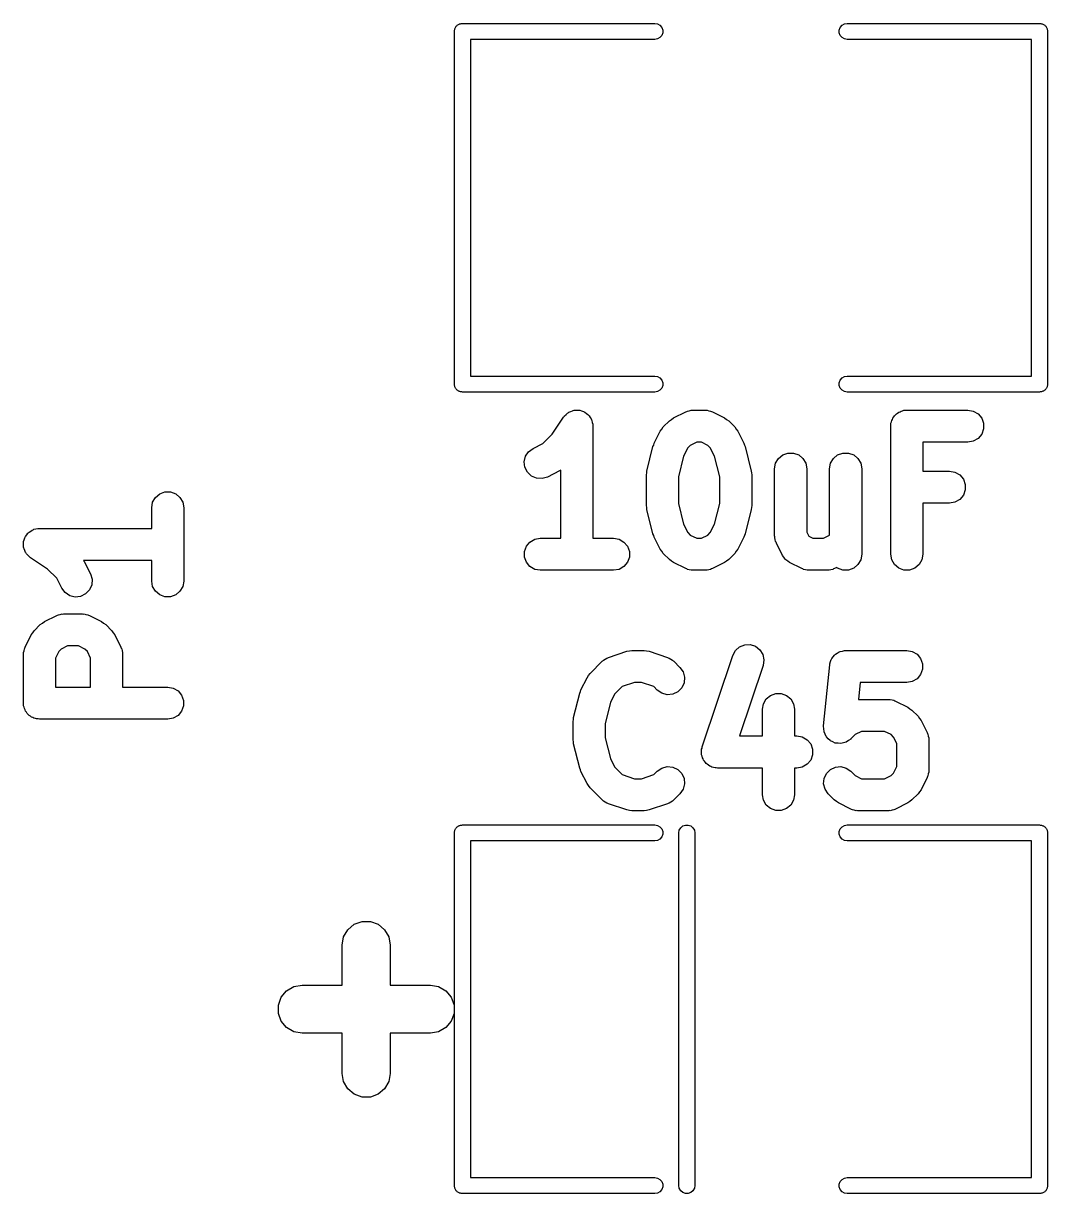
# Model space of a CAD drawing. Extents: x 51 to 137, y -158 to -25.
# Drawn here: x 63.71 to 71.82, y -97.74 to -88.47 of the extents above; entities that cross this region are included whole.
import ezdxf

# ---------------------------------------------------------------- set-up
doc = ezdxf.new("R2010")
doc.units = 0
doc.header["$MEASUREMENT"] = 0
doc.layers.add('BLACK', color=7, linetype='CONTINUOUS')

msp = doc.modelspace()

# ---------------------------------------------------------------- linework, layer by layer
at = {"layer": 'Black'}
for p, q in [((67.1195, -88.5292), (67.1205, -88.5237)), ((67.1195, -91.3232), (67.1195, -88.5292)), ((67.1205, -88.5182), (67.1224, -88.5129)), ((67.1205, -88.5237), (67.1205, -88.5182)), ((67.1224, -88.5129), (67.1233, -88.5075)), ((67.1233, -88.5075), (67.1261, -88.5027)), ((67.1261, -88.5027), (67.128, -88.4975)), ((67.128, -88.4975), (67.1316, -88.4932)), ((67.1316, -88.4932), (67.1344, -88.4884)), ((67.1344, -88.4884), (67.1386, -88.4848)), ((67.1386, -88.4848), (67.1422, -88.4806)), ((67.1422, -88.4806), (67.147, -88.4778)), ((67.147, -88.4778), (67.1512, -88.4742)), ((67.1512, -88.4742), (67.1565, -88.4723)), ((67.1565, -88.4723), (67.1613, -88.4695)), ((67.1613, -88.4695), (67.1667, -88.4686)), ((67.1667, -88.4686), (67.172, -88.4667)), ((67.172, -88.4667), (67.1775, -88.4667)), ((67.1775, -88.4667), (67.183, -88.4657)), ((67.183, -88.4657), (68.707, -88.4657)), ((68.707, -88.4657), (68.7287, -88.4695)), ((68.7287, -88.4695), (68.7478, -88.4806)), ((68.7478, -88.4806), (68.762, -88.4975)), ((68.762, -88.4975), (68.7695, -88.5182)), ((68.7695, -88.5182), (68.7695, -88.5402)), ((70.1685, -88.5182), (70.176, -88.4975)), ((70.1685, -88.5402), (70.1685, -88.5182)), ((70.176, -88.4975), (70.1902, -88.4806)), ((70.1902, -88.4806), (70.2093, -88.4695)), ((70.2093, -88.4695), (70.231, -88.4657)), ((70.231, -88.4657), (71.755, -88.4657)), ((71.755, -88.4657), (71.7605, -88.4667)), ((71.7605, -88.4667), (71.766, -88.4667)), ((71.766, -88.4667), (71.7712, -88.4686)), ((71.7712, -88.4686), (71.7767, -88.4695)), ((71.7767, -88.4695), (71.7815, -88.4723)), ((71.7815, -88.4723), (71.7867, -88.4742)), ((71.7867, -88.4742), (71.791, -88.4778)), ((71.791, -88.4778), (71.7958, -88.4806)), ((71.7958, -88.4806), (71.7994, -88.4848)), ((71.7994, -88.4848), (71.8036, -88.4884)), ((71.8036, -88.4884), (71.8064, -88.4932)), ((71.8064, -88.4932), (71.81, -88.4975)), ((71.81, -88.4975), (71.8119, -88.5027)), ((71.8119, -88.5027), (71.8147, -88.5075)), ((71.8147, -88.5075), (71.8156, -88.5129)), ((71.8156, -88.5129), (71.8175, -88.5182)), ((71.8175, -88.5182), (71.8175, -88.5237)), ((71.8175, -88.5237), (71.8185, -88.5292)), ((71.8185, -88.5292), (71.8185, -91.3232)), ((68.707, -88.5927), (67.2465, -88.5927)), ((67.2465, -88.5927), (67.2465, -91.2597)), ((68.7287, -88.5889), (68.707, -88.5927)), ((68.7478, -88.5778), (68.7287, -88.5889)), ((68.762, -88.5609), (68.7478, -88.5778)), ((68.7695, -88.5402), (68.762, -88.5609)), ((70.176, -88.5609), (70.1685, -88.5402)), ((70.1902, -88.5778), (70.176, -88.5609)), ((70.2093, -88.5889), (70.1902, -88.5778)), ((70.231, -88.5927), (70.2093, -88.5889)), ((71.6915, -88.5927), (70.231, -88.5927)), ((71.6915, -91.2597), (71.6915, -88.5927)), ((67.2465, -91.2597), (68.707, -91.2597)), ((68.707, -91.2597), (68.7287, -91.2635)), ((68.7287, -91.2635), (68.7478, -91.2746)), ((68.7478, -91.2746), (68.762, -91.2914)), ((68.762, -91.2914), (68.7695, -91.3122)), ((68.7695, -91.3122), (68.7695, -91.3342)), ((70.1685, -91.3122), (70.176, -91.2914)), ((70.1685, -91.3342), (70.1685, -91.3122)), ((70.176, -91.2914), (70.1902, -91.2746)), ((70.1902, -91.2746), (70.2093, -91.2635)), ((70.2093, -91.2635), (70.231, -91.2597)), ((70.231, -91.2597), (71.6915, -91.2597)), ((67.1205, -91.3287), (67.1195, -91.3232)), ((67.1205, -91.3342), (67.1205, -91.3287)), ((67.1224, -91.3394), (67.1205, -91.3342)), ((67.1233, -91.3449), (67.1224, -91.3394)), ((67.1261, -91.3497), (67.1233, -91.3449)), ((67.128, -91.355), (67.1261, -91.3497)), ((67.1316, -91.3592), (67.128, -91.355)), ((67.1344, -91.364), (67.1316, -91.3592)), ((67.1386, -91.3676), (67.1344, -91.364)), ((67.1422, -91.3718), (67.1386, -91.3676)), ((67.147, -91.3746), (67.1422, -91.3718)), ((67.1512, -91.3782), (67.147, -91.3746)), ((67.1565, -91.3801), (67.1512, -91.3782)), ((67.1613, -91.3829), (67.1565, -91.3801)), ((67.1667, -91.3838), (67.1613, -91.3829)), ((67.172, -91.3857), (67.1667, -91.3838)), ((67.1775, -91.3857), (67.172, -91.3857)), ((67.183, -91.3867), (67.1775, -91.3857)), ((68.707, -91.3867), (67.183, -91.3867)), ((68.7287, -91.3829), (68.707, -91.3867)), ((68.7478, -91.3718), (68.7287, -91.3829)), ((68.762, -91.355), (68.7478, -91.3718)), ((68.7695, -91.3342), (68.762, -91.355)), ((70.176, -91.355), (70.1685, -91.3342)), ((70.1902, -91.3718), (70.176, -91.355)), ((70.2093, -91.3829), (70.1902, -91.3718)), ((70.231, -91.3867), (70.2093, -91.3829)), ((71.755, -91.3867), (70.231, -91.3867)), ((71.7605, -91.3857), (71.755, -91.3867)), ((71.766, -91.3857), (71.7605, -91.3857)), ((71.7712, -91.3838), (71.766, -91.3857)), ((71.7767, -91.3829), (71.7712, -91.3838)), ((71.7815, -91.3801), (71.7767, -91.3829)), ((71.7867, -91.3782), (71.7815, -91.3801)), ((71.791, -91.3746), (71.7867, -91.3782)), ((71.7958, -91.3718), (71.791, -91.3746)), ((71.7994, -91.3676), (71.7958, -91.3718)), ((71.8036, -91.364), (71.7994, -91.3676)), ((71.8064, -91.3592), (71.8036, -91.364)), ((71.81, -91.355), (71.8064, -91.3592)), ((71.8119, -91.3497), (71.81, -91.355)), ((71.8147, -91.3449), (71.8119, -91.3497)), ((71.8156, -91.3394), (71.8147, -91.3449)), ((71.8175, -91.3342), (71.8156, -91.3394)), ((71.8185, -91.3232), (71.8175, -91.3287)), ((71.8175, -91.3287), (71.8175, -91.3342)), ((67.8947, -91.7201), (67.9845, -91.5854)), ((67.9845, -91.5854), (67.9893, -91.5803)), ((67.9893, -91.5803), (67.9929, -91.5742)), ((67.9929, -91.5742), (68.0045, -91.5644)), ((68.0045, -91.5644), (68.0149, -91.5535)), ((68.0149, -91.5535), (68.0213, -91.5504)), ((68.0213, -91.5504), (68.0266, -91.5458)), ((68.0266, -91.5458), (68.0409, -91.5406)), ((68.0409, -91.5406), (68.0545, -91.5339)), ((68.0545, -91.5339), (68.0615, -91.5332)), ((68.0615, -91.5332), (68.0681, -91.5307)), ((68.0681, -91.5307), (68.0833, -91.5307)), ((68.0833, -91.5307), (68.0983, -91.5291)), ((68.0983, -91.5291), (68.1052, -91.5307)), ((68.1052, -91.5307), (68.1122, -91.5307)), ((68.1122, -91.5307), (68.1264, -91.5359)), ((68.1264, -91.5359), (68.1412, -91.5395)), ((68.1412, -91.5395), (68.147, -91.5434)), ((68.147, -91.5434), (68.1536, -91.5458)), ((68.1536, -91.5458), (68.1653, -91.5556)), ((68.1653, -91.5556), (68.1779, -91.564)), ((68.1779, -91.564), (68.182, -91.5697)), ((68.182, -91.5697), (68.1874, -91.5742)), ((68.1874, -91.5742), (68.195, -91.5873)), ((68.195, -91.5873), (68.204, -91.5995)), ((68.8395, -91.6027), (68.8558, -91.5906)), ((68.8558, -91.5906), (68.9526, -91.5422)), ((68.9526, -91.5422), (68.9596, -91.5401)), ((68.9596, -91.5401), (68.9659, -91.5365)), ((68.9659, -91.5365), (68.9806, -91.5339)), ((68.9806, -91.5339), (68.9949, -91.5297)), ((68.9949, -91.5297), (69.0022, -91.5301)), ((69.0022, -91.5301), (69.0094, -91.5288)), ((69.0094, -91.5288), (69.1061, -91.5288)), ((69.1061, -91.5288), (69.1134, -91.5301)), ((69.1134, -91.5301), (69.1207, -91.5297)), ((69.1207, -91.5297), (69.1349, -91.5339)), ((69.1349, -91.5339), (69.1496, -91.5365)), ((69.1496, -91.5365), (69.1559, -91.5401)), ((69.1559, -91.5401), (69.1629, -91.5422)), ((69.1629, -91.5422), (69.2597, -91.5906)), ((69.2597, -91.5906), (69.276, -91.6027)), ((70.5889, -91.6028), (70.5927, -91.5923)), ((70.5927, -91.5923), (70.5999, -91.5838)), ((70.5999, -91.5838), (70.6054, -91.5742)), ((70.6054, -91.5742), (70.6139, -91.567)), ((70.6139, -91.567), (70.6211, -91.5585)), ((70.6211, -91.5585), (70.6307, -91.553)), ((70.6307, -91.553), (70.6392, -91.5458)), ((70.6392, -91.5458), (70.6497, -91.542)), ((70.6497, -91.542), (70.6593, -91.5365)), ((70.6593, -91.5365), (70.6702, -91.5345)), ((70.6702, -91.5345), (70.6807, -91.5307)), ((70.6807, -91.5307), (70.6918, -91.5307)), ((70.6918, -91.5307), (70.7027, -91.5288)), ((70.7027, -91.5288), (71.1865, -91.5288)), ((71.1865, -91.5288), (71.23, -91.5365)), ((71.23, -91.5365), (71.2682, -91.5585)), ((71.2682, -91.5585), (71.2965, -91.5923)), ((71.2965, -91.5923), (71.3116, -91.6338)), ((68.204, -91.5995), (68.206, -91.6063)), ((68.206, -91.6063), (68.2095, -91.6124)), ((68.2095, -91.6124), (68.2121, -91.6273)), ((68.2121, -91.6273), (68.2164, -91.6419)), ((68.2164, -91.6419), (68.2159, -91.6489)), ((68.2159, -91.6489), (68.2171, -91.6558)), ((68.2171, -91.6558), (68.2171, -92.5448)), ((68.7506, -91.6958), (68.7628, -91.6795)), ((68.7628, -91.6795), (68.7744, -91.6628)), ((68.7744, -91.6628), (68.8228, -91.6144)), ((68.8228, -91.6144), (68.8395, -91.6027)), ((69.276, -91.6027), (69.2927, -91.6144)), ((69.2927, -91.6144), (69.3411, -91.6628)), ((69.3411, -91.6628), (69.3528, -91.6795)), ((69.3528, -91.6795), (69.3649, -91.6958)), ((70.5757, -91.6558), (70.5776, -91.6449)), ((70.5757, -92.6718), (70.5757, -91.6558)), ((70.5776, -91.6338), (70.5814, -91.6233)), ((70.5776, -91.6449), (70.5776, -91.6338)), ((70.5814, -91.6233), (70.5834, -91.6124)), ((70.5834, -91.6124), (70.5889, -91.6028)), ((71.3116, -91.6779), (71.2965, -91.7193)), ((71.3116, -91.6338), (71.3116, -91.6779)), ((67.8214, -91.7933), (67.8947, -91.7201)), ((68.7023, -91.7925), (68.7506, -91.6958)), ((69.0394, -91.7828), (68.9879, -91.8086)), ((69.0762, -91.7828), (69.0394, -91.7828)), ((69.1277, -91.8086), (69.0762, -91.7828)), ((69.3649, -91.6958), (69.4133, -91.7925)), ((71.1865, -91.7828), (70.8297, -91.7828)), ((70.8297, -91.7828), (70.8297, -92.0126)), ((71.23, -91.7752), (71.1865, -91.7828)), ((71.2682, -91.7531), (71.23, -91.7752)), ((71.2965, -91.7193), (71.2682, -91.7531)), ((67.6833, -91.8956), (67.7076, -91.8588)), ((67.7076, -91.8588), (67.7431, -91.8325)), ((67.7431, -91.8325), (67.8214, -91.7933)), ((68.6443, -92.0121), (68.6927, -91.8185)), ((68.6927, -91.8185), (68.6983, -91.8059)), ((68.6983, -91.8059), (68.7023, -91.7925)), ((68.9686, -91.8278), (68.9357, -91.8937)), ((68.9879, -91.8086), (68.9686, -91.8278)), ((69.1469, -91.8278), (69.1277, -91.8086)), ((69.1798, -91.8937), (69.1469, -91.8278)), ((69.4133, -91.7925), (69.4172, -91.8059)), ((69.4172, -91.8059), (69.4229, -91.8185)), ((69.4229, -91.8185), (69.4713, -92.0121)), ((69.72, -91.8845), (69.7614, -91.8694)), ((69.7614, -91.8694), (69.8055, -91.8694)), ((69.8055, -91.8694), (69.847, -91.8845)), ((70.1554, -91.8845), (70.1969, -91.8694)), ((70.1969, -91.8694), (70.241, -91.8694)), ((70.241, -91.8694), (70.2824, -91.8845)), ((67.6731, -91.9385), (67.6833, -91.8956)), ((67.6781, -91.9823), (67.6731, -91.9385)), ((68.9357, -91.8937), (68.8945, -92.0585)), ((69.221, -92.0585), (69.1798, -91.8937)), ((69.6565, -91.9945), (69.6641, -91.951)), ((69.6641, -91.951), (69.6862, -91.9129)), ((69.6862, -91.9129), (69.72, -91.8845)), ((69.847, -91.8845), (69.8808, -91.9129)), ((69.8808, -91.9129), (69.9028, -91.951)), ((69.9028, -91.951), (69.9105, -91.9945)), ((70.0919, -91.9945), (70.0996, -91.951)), ((70.0996, -91.951), (70.1216, -91.9129)), ((70.1216, -91.9129), (70.1554, -91.8845)), ((70.2824, -91.8845), (70.3162, -91.9129)), ((70.3162, -91.9129), (70.3382, -91.951)), ((70.3382, -91.951), (70.3459, -91.9945)), ((67.6979, -92.0218), (67.6781, -91.9823)), ((67.7299, -92.0521), (67.6979, -92.0218)), ((67.7704, -92.0696), (67.7299, -92.0521)), ((67.8567, -92.0597), (67.8144, -92.0723)), ((67.9534, -92.0113), (67.8567, -92.0597)), ((67.9631, -92.0041), (67.9534, -92.0113)), ((67.9631, -92.5448), (67.9631, -92.0041)), ((68.6405, -92.0429), (68.6432, -92.0276)), ((68.6405, -92.2848), (68.6405, -92.0429)), ((68.6432, -92.0276), (68.6443, -92.0121)), ((68.8945, -92.0585), (68.8945, -92.2691)), ((69.221, -92.2691), (69.221, -92.0585)), ((69.4713, -92.0121), (69.4723, -92.0276)), ((69.4723, -92.0276), (69.475, -92.0429)), ((69.475, -92.0429), (69.475, -92.2848)), ((69.6565, -92.5267), (69.6565, -91.9945)), ((69.9105, -91.9945), (69.9105, -92.4967)), ((70.0919, -92.5208), (70.0919, -91.9945)), ((70.3459, -91.9945), (70.3459, -92.6718)), ((70.8297, -92.0126), (71.0414, -92.0126)), ((71.0414, -92.0126), (71.0848, -92.0203)), ((71.0848, -92.0203), (71.123, -92.0423)), ((71.123, -92.0423), (71.1514, -92.0761)), ((67.8144, -92.0723), (67.7704, -92.0696)), ((71.1514, -92.0761), (71.1665, -92.1176)), ((71.1665, -92.1176), (71.1665, -92.1617)), ((64.7293, -92.2595), (64.7513, -92.2213)), ((64.7513, -92.2213), (64.7851, -92.1929)), ((64.7851, -92.1929), (64.8266, -92.1778)), ((64.8266, -92.1778), (64.8707, -92.1778)), ((64.8707, -92.1778), (64.9121, -92.1929)), ((64.9121, -92.1929), (64.9459, -92.2213)), ((64.9459, -92.2213), (64.968, -92.2595)), ((71.123, -92.2369), (71.0848, -92.259)), ((71.1514, -92.2031), (71.123, -92.2369)), ((71.1665, -92.1617), (71.1514, -92.2031)), ((64.7216, -92.3029), (64.7293, -92.2595)), ((64.7216, -92.4662), (64.7216, -92.3029)), ((64.968, -92.2595), (64.9756, -92.3029)), ((64.9756, -92.3029), (64.9756, -92.8835)), ((68.6432, -92.3001), (68.6405, -92.2848)), ((68.6443, -92.3156), (68.6432, -92.3001)), ((68.6927, -92.5091), (68.6443, -92.3156)), ((68.8945, -92.2691), (68.9357, -92.434)), ((69.1798, -92.434), (69.221, -92.2691)), ((69.4713, -92.3156), (69.4229, -92.5091)), ((69.4723, -92.3001), (69.4713, -92.3156)), ((69.475, -92.2848), (69.4723, -92.3001)), ((71.0414, -92.2666), (70.8297, -92.2666)), ((70.8297, -92.2666), (70.8297, -92.6718)), ((71.0848, -92.259), (71.0414, -92.2666)), ((63.7226, -92.5297), (63.7324, -92.5181)), ((63.7324, -92.5181), (63.7408, -92.5055)), ((63.7408, -92.5055), (63.7465, -92.5013)), ((63.7465, -92.5013), (63.751, -92.4959)), ((63.751, -92.4959), (63.7641, -92.4883)), ((63.7641, -92.4883), (63.7763, -92.4794)), ((63.7763, -92.4794), (63.7831, -92.4774)), ((63.7831, -92.4774), (63.7892, -92.4739)), ((63.7892, -92.4739), (63.8041, -92.4712)), ((63.8041, -92.4712), (63.8187, -92.467)), ((63.8187, -92.467), (63.8257, -92.4674)), ((63.8257, -92.4674), (63.8326, -92.4662)), ((63.8326, -92.4662), (64.7216, -92.4662)), ((68.6983, -92.5218), (68.6927, -92.5091)), ((68.7023, -92.5351), (68.6983, -92.5218)), ((68.9357, -92.434), (68.9686, -92.4998)), ((68.9686, -92.4998), (68.9879, -92.5191)), ((68.9879, -92.5191), (69.0394, -92.5448)), ((69.0762, -92.5448), (69.1277, -92.5191)), ((69.1277, -92.5191), (69.1469, -92.4998)), ((69.1469, -92.4998), (69.1798, -92.434)), ((69.4172, -92.5218), (69.4133, -92.5351)), ((69.4229, -92.5091), (69.4172, -92.5218)), ((69.9105, -92.4967), (69.9265, -92.5288)), ((70.0438, -92.5448), (70.0919, -92.5208)), ((63.7059, -92.585), (63.7075, -92.5782)), ((63.7075, -92.6001), (63.7059, -92.585)), ((63.7075, -92.5711), (63.7127, -92.5569)), ((63.7075, -92.5782), (63.7075, -92.5711)), ((63.7075, -92.6153), (63.7075, -92.6001)), ((63.71, -92.6219), (63.7075, -92.6153)), ((63.7127, -92.5569), (63.7163, -92.5422)), ((63.7163, -92.5422), (63.7202, -92.5363)), ((63.7202, -92.5363), (63.7226, -92.5297)), ((67.6748, -92.6498), (67.6899, -92.6083)), ((67.6899, -92.6083), (67.7182, -92.5745)), ((67.7182, -92.5745), (67.7564, -92.5525)), ((67.7564, -92.5525), (67.7999, -92.5448)), ((67.7999, -92.5448), (67.9631, -92.5448)), ((68.2171, -92.5448), (68.3804, -92.5448)), ((68.3804, -92.5448), (68.4239, -92.5525)), ((68.4239, -92.5525), (68.4621, -92.5745)), ((68.4621, -92.5745), (68.4904, -92.6083)), ((68.4904, -92.6083), (68.5055, -92.6498)), ((68.7506, -92.6319), (68.7023, -92.5351)), ((69.0394, -92.5448), (69.0762, -92.5448)), ((69.4133, -92.5351), (69.3649, -92.6319)), ((69.6577, -92.5339), (69.6565, -92.5267)), ((69.6573, -92.5412), (69.6577, -92.5339)), ((69.6616, -92.5555), (69.6573, -92.5412)), ((69.6641, -92.5701), (69.6616, -92.5555)), ((69.6678, -92.5765), (69.6641, -92.5701)), ((69.6699, -92.5835), (69.6678, -92.5765)), ((69.7183, -92.6802), (69.6699, -92.5835)), ((69.9265, -92.5288), (69.9586, -92.5448)), ((69.9586, -92.5448), (70.0438, -92.5448)), ((63.7107, -92.6289), (63.71, -92.6219)), ((63.7174, -92.6425), (63.7107, -92.6289)), ((63.7226, -92.6567), (63.7174, -92.6425)), ((63.7272, -92.6621), (63.7226, -92.6567)), ((63.7303, -92.6684), (63.7272, -92.6621)), ((63.7412, -92.6789), (63.7303, -92.6684)), ((63.751, -92.6905), (63.7412, -92.6789)), ((63.7571, -92.694), (63.751, -92.6905)), ((63.7622, -92.6989), (63.7571, -92.694)), ((63.8968, -92.7887), (63.7622, -92.6989)), ((67.6748, -92.6939), (67.6748, -92.6498)), ((67.6899, -92.7353), (67.6748, -92.6939)), ((68.5055, -92.6939), (68.4904, -92.7353)), ((68.5055, -92.6498), (68.5055, -92.6939)), ((68.7628, -92.6482), (68.7506, -92.6319)), ((68.7744, -92.6649), (68.7628, -92.6482)), ((68.8228, -92.7132), (68.7744, -92.6649)), ((69.3411, -92.6649), (69.2927, -92.7132)), ((69.3528, -92.6482), (69.3411, -92.6649)), ((69.3649, -92.6319), (69.3528, -92.6482)), ((69.7294, -92.6952), (69.7183, -92.6802)), ((69.7396, -92.7108), (69.7294, -92.6952)), ((70.3459, -92.6718), (70.3382, -92.7153)), ((70.5834, -92.7153), (70.5757, -92.6718)), ((70.8297, -92.6718), (70.8221, -92.7153)), ((63.9701, -92.862), (63.8968, -92.7887)), ((64.7216, -92.7202), (64.1809, -92.7202)), ((64.1809, -92.7202), (64.1881, -92.7299)), ((64.1881, -92.7299), (64.2365, -92.8267)), ((64.7216, -92.8835), (64.7216, -92.7202)), ((67.7182, -92.7691), (67.6899, -92.7353)), ((67.7564, -92.7912), (67.7182, -92.7691)), ((67.7999, -92.7988), (67.7564, -92.7912)), ((68.3804, -92.7988), (67.7999, -92.7988)), ((68.4239, -92.7912), (68.3804, -92.7988)), ((68.4621, -92.7691), (68.4239, -92.7912)), ((68.4904, -92.7353), (68.4621, -92.7691)), ((68.8395, -92.7249), (68.8228, -92.7132)), ((68.8558, -92.737), (68.8395, -92.7249)), ((68.9526, -92.7854), (68.8558, -92.737)), ((68.9596, -92.7875), (68.9526, -92.7854)), ((68.9659, -92.7912), (68.9596, -92.7875)), ((68.9806, -92.7937), (68.9659, -92.7912)), ((68.9949, -92.798), (68.9806, -92.7937)), ((69.0022, -92.7975), (68.9949, -92.798)), ((69.0094, -92.7988), (69.0022, -92.7975)), ((69.1061, -92.7988), (69.0094, -92.7988)), ((69.1134, -92.7975), (69.1061, -92.7988)), ((69.1207, -92.798), (69.1134, -92.7975)), ((69.1349, -92.7937), (69.1207, -92.798)), ((69.1496, -92.7912), (69.1349, -92.7937)), ((69.1559, -92.7875), (69.1496, -92.7912)), ((69.1629, -92.7854), (69.1559, -92.7875)), ((69.221, -92.7564), (69.1629, -92.7854)), ((69.2597, -92.737), (69.221, -92.7564)), ((69.276, -92.7249), (69.2597, -92.737)), ((69.2927, -92.7132), (69.276, -92.7249)), ((69.7425, -92.7128), (69.7396, -92.7108)), ((69.7445, -92.7157), (69.7425, -92.7128)), ((69.7601, -92.7259), (69.7445, -92.7157)), ((69.7751, -92.737), (69.7601, -92.7259)), ((69.8718, -92.7854), (69.7751, -92.737)), ((69.8788, -92.7875), (69.8718, -92.7854)), ((69.8852, -92.7912), (69.8788, -92.7875)), ((69.8998, -92.7937), (69.8852, -92.7912)), ((69.9141, -92.798), (69.8998, -92.7937)), ((69.9214, -92.7975), (69.9141, -92.798)), ((69.9286, -92.7988), (69.9214, -92.7975)), ((70.0738, -92.7988), (69.9286, -92.7988)), ((70.081, -92.7975), (70.0738, -92.7988)), ((70.0883, -92.798), (70.081, -92.7975)), ((70.1025, -92.7937), (70.0883, -92.798)), ((70.1172, -92.7912), (70.1025, -92.7937)), ((70.1235, -92.7875), (70.1172, -92.7912)), ((70.1306, -92.7854), (70.1235, -92.7875)), ((70.1488, -92.7763), (70.1306, -92.7854)), ((70.1554, -92.7818), (70.1488, -92.7763)), ((70.1969, -92.7969), (70.1554, -92.7818)), ((70.241, -92.7969), (70.1969, -92.7969)), ((70.2824, -92.7818), (70.241, -92.7969)), ((70.3162, -92.7535), (70.2824, -92.7818)), ((70.3382, -92.7153), (70.3162, -92.7535)), ((70.6054, -92.7535), (70.5834, -92.7153)), ((70.6392, -92.7818), (70.6054, -92.7535)), ((70.6807, -92.7969), (70.6392, -92.7818)), ((70.7248, -92.7969), (70.6807, -92.7969)), ((70.7662, -92.7818), (70.7248, -92.7969)), ((70.8, -92.7535), (70.7662, -92.7818)), ((70.8221, -92.7153), (70.8, -92.7535)), ((64.0093, -92.9403), (63.9701, -92.862)), ((64.2365, -92.8267), (64.2491, -92.869)), ((64.2491, -92.869), (64.2464, -92.913)), ((64.7293, -92.9269), (64.7216, -92.8835)), ((64.9756, -92.8835), (64.968, -92.9269)), ((64.0356, -92.9757), (64.0093, -92.9403)), ((64.0724, -93), (64.0356, -92.9757)), ((64.1986, -92.9855), (64.1591, -93.0052)), ((64.2289, -92.9535), (64.1986, -92.9855)), ((64.2464, -92.913), (64.2289, -92.9535)), ((64.7513, -92.9651), (64.7293, -92.9269)), ((64.7851, -92.9935), (64.7513, -92.9651)), ((64.9459, -92.9651), (64.9121, -92.9935)), ((64.968, -92.9269), (64.9459, -92.9651)), ((64.1153, -93.0103), (64.0724, -93)), ((64.1591, -93.0052), (64.1153, -93.0103)), ((64.8266, -93.0086), (64.7851, -92.9935)), ((64.8707, -93.0086), (64.8266, -93.0086)), ((64.9121, -92.9935), (64.8707, -93.0086)), ((63.8726, -93.2053), (63.9693, -93.1569)), ((63.9693, -93.1569), (63.9764, -93.1549)), ((63.9764, -93.1549), (63.9827, -93.1512)), ((63.9827, -93.1512), (63.9974, -93.1486)), ((63.9974, -93.1486), (64.0116, -93.1444)), ((64.0116, -93.1444), (64.0189, -93.1448)), ((64.0189, -93.1448), (64.0261, -93.1435)), ((64.0261, -93.1435), (64.1713, -93.1435)), ((64.1713, -93.1435), (64.1785, -93.1448)), ((64.1785, -93.1448), (64.1858, -93.1444)), ((64.1858, -93.1444), (64.2001, -93.1486)), ((64.2001, -93.1486), (64.2147, -93.1512)), ((64.2147, -93.1512), (64.2211, -93.1549)), ((64.2211, -93.1549), (64.2281, -93.1569)), ((64.2281, -93.1569), (64.3248, -93.2053)), ((63.7912, -93.2775), (63.8396, -93.2291)), ((63.8396, -93.2291), (63.8563, -93.2174)), ((63.8563, -93.2174), (63.8726, -93.2053)), ((64.3248, -93.2053), (64.3412, -93.2174)), ((64.3412, -93.2174), (64.3579, -93.2291)), ((64.3579, -93.2291), (64.4062, -93.2775)), ((63.719, -93.4073), (63.7674, -93.3105)), ((63.7674, -93.3105), (63.7795, -93.2942)), ((63.7795, -93.2942), (63.7912, -93.2775)), ((64.4062, -93.2775), (64.4179, -93.2942)), ((64.4179, -93.2942), (64.43, -93.3105)), ((64.43, -93.3105), (64.4784, -93.4073)), ((63.7065, -93.4495), (63.7107, -93.4353)), ((63.7069, -93.4568), (63.7065, -93.4495)), ((63.7107, -93.4353), (63.7133, -93.4206)), ((63.7133, -93.4206), (63.7169, -93.4143)), ((63.7169, -93.4143), (63.719, -93.4073)), ((63.9854, -93.4425), (63.9596, -93.494)), ((64.0046, -93.4233), (63.9854, -93.4425)), ((64.0561, -93.3975), (64.0046, -93.4233)), ((64.1413, -93.3975), (64.0561, -93.3975)), ((64.1928, -93.4233), (64.1413, -93.3975)), ((64.2121, -93.4425), (64.1928, -93.4233)), ((64.2378, -93.494), (64.2121, -93.4425)), ((64.4784, -93.4073), (64.4805, -93.4143)), ((64.4805, -93.4143), (64.4842, -93.4206)), ((64.4842, -93.4206), (64.4867, -93.4353)), ((64.4867, -93.4353), (64.491, -93.4495)), ((64.491, -93.4495), (64.4905, -93.4568)), ((68.3403, -93.4887), (68.4854, -93.4403)), ((68.4854, -93.4403), (68.5055, -93.4373)), ((68.5055, -93.4373), (68.5256, -93.4338)), ((68.5256, -93.4338), (68.6223, -93.4338)), ((68.6223, -93.4338), (68.6424, -93.4373)), ((68.6424, -93.4373), (68.6625, -93.4403)), ((68.6625, -93.4403), (68.8076, -93.4887)), ((69.3243, -93.4723), (69.3453, -93.4335)), ((69.3453, -93.4335), (69.3783, -93.4042)), ((69.3783, -93.4042), (69.4193, -93.388)), ((69.4193, -93.388), (69.4634, -93.3868)), ((69.4634, -93.3868), (69.5053, -93.4008)), ((69.5053, -93.4008), (69.5398, -93.4282)), ((69.5398, -93.4282), (69.5629, -93.4658)), ((70.1523, -93.4548), (70.1667, -93.4451)), ((70.1667, -93.4451), (70.1713, -93.4439)), ((70.1713, -93.4439), (70.1755, -93.4415)), ((70.1755, -93.4415), (70.1926, -93.4385)), ((70.1926, -93.4385), (70.2094, -93.4342)), ((70.2094, -93.4342), (70.2142, -93.4347)), ((70.2142, -93.4347), (70.2189, -93.4338)), ((70.2189, -93.4338), (70.7027, -93.4338)), ((70.7027, -93.4338), (70.7462, -93.4415)), ((70.7462, -93.4415), (70.7843, -93.4635)), ((63.7056, -93.4641), (63.7069, -93.4568)), ((63.7056, -93.8511), (63.7056, -93.4641)), ((63.9596, -93.494), (63.9596, -93.7241)), ((64.2378, -93.7241), (64.2378, -93.494)), ((64.4905, -93.4568), (64.4918, -93.4641)), ((64.4918, -93.4641), (64.4918, -93.7241)), ((68.1939, -93.6162), (68.2906, -93.5194)), ((68.2906, -93.5194), (68.2966, -93.5152)), ((68.2966, -93.5152), (68.3015, -93.5097)), ((68.3015, -93.5097), (68.3146, -93.5026)), ((68.3146, -93.5026), (68.3268, -93.4941)), ((68.3268, -93.4941), (68.3338, -93.4922)), ((68.3338, -93.4922), (68.3403, -93.4887)), ((68.8076, -93.4887), (68.8141, -93.4922)), ((68.8141, -93.4922), (68.8211, -93.4941)), ((68.8211, -93.4941), (68.8333, -93.5026)), ((68.8333, -93.5026), (68.8464, -93.5097)), ((68.8464, -93.5097), (68.8513, -93.5152)), ((68.8513, -93.5152), (68.8573, -93.5194)), ((68.8573, -93.5194), (68.9057, -93.5678)), ((69.0824, -94.198), (69.3243, -93.4723)), ((69.5629, -93.4658), (69.5718, -93.509)), ((69.5718, -93.509), (69.5653, -93.5526)), ((70.0925, -93.5482), (70.0938, -93.5436)), ((70.0938, -93.5388), (70.0998, -93.5224)), ((70.0938, -93.5436), (70.0938, -93.5388)), ((70.0998, -93.5224), (70.1045, -93.5057)), ((70.1045, -93.5057), (70.1073, -93.5018)), ((70.1073, -93.5018), (70.1089, -93.4973)), ((70.1089, -93.4973), (70.1201, -93.484)), ((70.1201, -93.484), (70.1302, -93.4699)), ((70.1302, -93.4699), (70.1342, -93.4672)), ((70.1342, -93.4672), (70.1373, -93.4635)), ((70.1373, -93.4635), (70.1523, -93.4548)), ((70.7843, -93.4635), (70.8127, -93.4973)), ((70.8127, -93.4973), (70.8278, -93.5388)), ((70.8278, -93.5388), (70.8278, -93.5829)), ((68.1701, -93.6492), (68.1822, -93.6328)), ((68.1822, -93.6328), (68.1939, -93.6162)), ((68.9057, -93.5678), (68.931, -93.6039)), ((68.931, -93.6039), (68.9424, -93.6465)), ((69.5653, -93.5526), (69.3791, -94.1112)), ((70.0442, -94.032), (70.0925, -93.5482)), ((70.8127, -93.6243), (70.7843, -93.6581)), ((70.8278, -93.5829), (70.8127, -93.6243)), ((63.9596, -93.7241), (64.2378, -93.7241)), ((64.4918, -93.7241), (64.8486, -93.7241)), ((64.8486, -93.7241), (64.8921, -93.7318)), ((68.1217, -93.7459), (68.1701, -93.6492)), ((68.449, -93.7202), (68.388, -93.7812)), ((68.5462, -93.6878), (68.449, -93.7202)), ((68.6017, -93.6878), (68.5462, -93.6878)), ((68.6989, -93.7202), (68.6017, -93.6878)), ((68.7261, -93.7474), (68.6989, -93.7202)), ((68.9385, -93.6905), (68.9199, -93.7304)), ((68.9424, -93.6465), (68.9385, -93.6905)), ((70.3338, -93.6878), (70.3205, -93.8209)), ((70.7027, -93.6878), (70.3338, -93.6878)), ((70.7462, -93.6802), (70.7027, -93.6878)), ((70.7843, -93.6581), (70.7462, -93.6802)), ((64.8921, -93.7318), (64.9303, -93.7538)), ((64.9303, -93.7538), (64.9586, -93.7876)), ((64.9586, -93.7876), (64.9737, -93.8291)), ((68.0637, -93.9654), (68.1121, -93.7719)), ((68.1121, -93.7719), (68.1177, -93.7592)), ((68.1177, -93.7592), (68.1217, -93.7459)), ((68.388, -93.7812), (68.3551, -93.847)), ((68.7622, -93.7727), (68.7261, -93.7474)), ((68.8048, -93.7841), (68.7622, -93.7727)), ((68.8487, -93.7803), (68.8048, -93.7841)), ((68.8887, -93.7616), (68.8487, -93.7803)), ((68.9199, -93.7304), (68.8887, -93.7616)), ((69.5674, -93.856), (69.5894, -93.8179)), ((69.5894, -93.8179), (69.6232, -93.7895)), ((69.6232, -93.7895), (69.6647, -93.7744)), ((69.6647, -93.7744), (69.7088, -93.7744)), ((69.7088, -93.7744), (69.7502, -93.7895)), ((69.7502, -93.7895), (69.784, -93.8179)), ((69.784, -93.8179), (69.8061, -93.856)), ((70.3205, -93.8209), (70.5576, -93.8209)), ((70.5576, -93.8209), (70.5648, -93.8221)), ((70.5648, -93.8221), (70.5721, -93.8217)), ((70.5721, -93.8217), (70.5863, -93.8259)), ((63.7075, -93.862), (63.7056, -93.8511)), ((63.7075, -93.8732), (63.7075, -93.862)), ((63.7113, -93.8836), (63.7075, -93.8732)), ((63.7133, -93.8945), (63.7113, -93.8836)), ((63.7188, -93.9042), (63.7133, -93.8945)), ((63.7226, -93.9146), (63.7188, -93.9042)), ((63.7298, -93.9231), (63.7226, -93.9146)), ((64.9586, -93.9146), (64.9303, -93.9484)), ((64.9737, -93.8732), (64.9586, -93.9146)), ((64.9737, -93.8291), (64.9737, -93.8732)), ((68.3551, -93.847), (68.3139, -94.0119)), ((69.5597, -93.8995), (69.5674, -93.856)), ((69.5597, -94.1112), (69.5597, -93.8995)), ((69.8061, -93.856), (69.8137, -93.8995)), ((69.8137, -93.8995), (69.8137, -94.1112)), ((70.5863, -93.8259), (70.601, -93.8285)), ((70.601, -93.8285), (70.6073, -93.8322)), ((70.6073, -93.8322), (70.6144, -93.8343)), ((70.6144, -93.8343), (70.7111, -93.8827)), ((70.7111, -93.8827), (70.7275, -93.8948)), ((70.7275, -93.8948), (70.7441, -93.9064)), ((70.7441, -93.9064), (70.7925, -93.9548)), ((63.7353, -93.9327), (63.7298, -93.9231)), ((63.7438, -93.9399), (63.7353, -93.9327)), ((63.751, -93.9484), (63.7438, -93.9399)), ((63.7606, -93.9539), (63.751, -93.9484)), ((63.7691, -93.9611), (63.7606, -93.9539)), ((63.7796, -93.9649), (63.7691, -93.9611)), ((63.7892, -93.9704), (63.7796, -93.9649)), ((63.8001, -93.9724), (63.7892, -93.9704)), ((63.8106, -93.9762), (63.8001, -93.9724)), ((63.8217, -93.9762), (63.8106, -93.9762)), ((63.8326, -93.9781), (63.8217, -93.9762)), ((64.8486, -93.9781), (63.8326, -93.9781)), ((64.8921, -93.9704), (64.8486, -93.9781)), ((64.9303, -93.9484), (64.8921, -93.9704)), ((68.0599, -93.9962), (68.0626, -93.9809)), ((68.0599, -94.1414), (68.0599, -93.9962)), ((68.0626, -93.9809), (68.0637, -93.9654)), ((70.7925, -93.9548), (70.8042, -93.9715)), ((70.8042, -93.9715), (70.8163, -93.9878)), ((70.8163, -93.9878), (70.8647, -94.0846)), ((68.3139, -94.0119), (68.3139, -94.1258)), ((70.044, -94.0336), (70.0442, -94.0328)), ((70.0459, -94.0547), (70.044, -94.0336)), ((70.0442, -94.0328), (70.0442, -94.032)), ((70.0475, -94.076), (70.0459, -94.0547)), ((70.0478, -94.0767), (70.0475, -94.076)), ((70.0479, -94.0775), (70.0478, -94.0767)), ((70.0568, -94.0967), (70.0479, -94.0775)), ((70.0656, -94.1162), (70.0568, -94.0967)), ((70.2941, -94.1006), (70.2603, -94.1344)), ((70.3456, -94.0749), (70.2941, -94.1006)), ((70.5276, -94.0749), (70.3456, -94.0749)), ((70.5791, -94.1006), (70.5276, -94.0749)), ((70.5983, -94.1199), (70.5791, -94.1006)), ((70.8647, -94.0846), (70.8668, -94.0916)), ((70.8668, -94.0916), (70.8704, -94.098)), ((70.8704, -94.098), (70.873, -94.1126)), ((68.0626, -94.1567), (68.0599, -94.1414)), ((68.0637, -94.1722), (68.0626, -94.1567)), ((68.1121, -94.3657), (68.0637, -94.1722)), ((68.3139, -94.1258), (68.3551, -94.2906)), ((69.3791, -94.1112), (69.5597, -94.1112)), ((69.8137, -94.1112), (69.8319, -94.1112)), ((69.8319, -94.1112), (69.8753, -94.1188)), ((69.8753, -94.1188), (69.9135, -94.1409)), ((69.9135, -94.1409), (69.9418, -94.1747)), ((69.9418, -94.1747), (69.9569, -94.2161)), ((70.0662, -94.1167), (70.0656, -94.1162)), ((70.0665, -94.1175), (70.0662, -94.1167)), ((70.0816, -94.1325), (70.0665, -94.1175)), ((70.0964, -94.1478), (70.0816, -94.1325)), ((70.0971, -94.1481), (70.0964, -94.1478)), ((70.0977, -94.1487), (70.0971, -94.1481)), ((70.1169, -94.1576), (70.0977, -94.1487)), ((70.1361, -94.1669), (70.1169, -94.1576)), ((70.1369, -94.167), (70.1361, -94.1669)), ((70.1377, -94.1673), (70.1369, -94.167)), ((70.1588, -94.1692), (70.1377, -94.1673)), ((70.18, -94.1713), (70.1588, -94.1692)), ((70.1808, -94.1711), (70.18, -94.1713)), ((70.1816, -94.1711), (70.1808, -94.1711)), ((70.2021, -94.1656), (70.1816, -94.1711)), ((70.2228, -94.1604), (70.2021, -94.1656)), ((70.2234, -94.1599), (70.2228, -94.1604)), ((70.2242, -94.1597), (70.2234, -94.1599)), ((70.2416, -94.1475), (70.2242, -94.1597)), ((70.2592, -94.1355), (70.2416, -94.1475)), ((70.2597, -94.1349), (70.2592, -94.1355)), ((70.2603, -94.1344), (70.2597, -94.1349)), ((70.6241, -94.1714), (70.5983, -94.1199)), ((70.6241, -94.3533), (70.6241, -94.1714)), ((70.873, -94.1126), (70.8773, -94.1269)), ((70.8773, -94.1269), (70.8768, -94.1342)), ((70.8768, -94.1342), (70.8781, -94.1414)), ((70.8781, -94.1414), (70.8781, -94.3833)), ((69.076, -94.2416), (69.0778, -94.2289)), ((69.0778, -94.2508), (69.076, -94.2416)), ((69.0778, -94.2161), (69.081, -94.2073)), ((69.0778, -94.2289), (69.0778, -94.2161)), ((69.0778, -94.2602), (69.0778, -94.2508)), ((69.0822, -94.2723), (69.0778, -94.2602)), ((69.081, -94.2073), (69.0824, -94.198)), ((69.0848, -94.2848), (69.0822, -94.2723)), ((69.0897, -94.2928), (69.0848, -94.2848)), ((69.9569, -94.2602), (69.9418, -94.3017)), ((69.9569, -94.2161), (69.9569, -94.2602)), ((68.1177, -94.3784), (68.1121, -94.3657)), ((68.1217, -94.3917), (68.1177, -94.3784)), ((68.3551, -94.2906), (68.388, -94.3564)), ((68.388, -94.3564), (68.449, -94.4174)), ((68.7261, -94.3903), (68.7622, -94.365)), ((68.7622, -94.365), (68.8048, -94.3535)), ((68.8048, -94.3535), (68.8487, -94.3574)), ((68.8487, -94.3574), (68.8887, -94.376)), ((68.8887, -94.376), (68.9199, -94.4072)), ((69.0929, -94.3017), (69.0897, -94.2928)), ((69.1012, -94.3115), (69.0929, -94.3017)), ((69.1079, -94.3224), (69.1012, -94.3115)), ((69.1152, -94.3282), (69.1079, -94.3224)), ((69.1213, -94.3354), (69.1152, -94.3282)), ((69.1324, -94.3419), (69.1213, -94.3354)), ((69.1424, -94.3498), (69.1324, -94.3419)), ((69.1513, -94.3528), (69.1424, -94.3498)), ((69.1595, -94.3575), (69.1513, -94.3528)), ((69.1721, -94.3597), (69.1595, -94.3575)), ((69.1843, -94.3638), (69.1721, -94.3597)), ((69.1937, -94.3635), (69.1843, -94.3638)), ((69.2029, -94.3652), (69.1937, -94.3635)), ((69.5597, -94.3652), (69.2029, -94.3652)), ((69.5597, -94.5768), (69.5597, -94.3652)), ((69.8319, -94.3652), (69.8137, -94.3652)), ((69.8137, -94.3652), (69.8137, -94.5768)), ((69.8753, -94.3575), (69.8319, -94.3652)), ((69.9135, -94.3354), (69.8753, -94.3575)), ((69.9418, -94.3017), (69.9135, -94.3354)), ((70.0665, -94.4072), (70.0977, -94.376)), ((70.0977, -94.376), (70.1377, -94.3574)), ((70.1377, -94.3574), (70.1816, -94.3535)), ((70.1816, -94.3535), (70.2242, -94.365)), ((70.2242, -94.365), (70.2603, -94.3903)), ((70.5983, -94.4048), (70.6241, -94.3533)), ((68.1701, -94.4885), (68.1217, -94.3917)), ((68.449, -94.4174), (68.5462, -94.4498)), ((68.5462, -94.4498), (68.6017, -94.4498)), ((68.6017, -94.4498), (68.6989, -94.4174)), ((68.6989, -94.4174), (68.7261, -94.3903)), ((68.9199, -94.4072), (68.9385, -94.4472)), ((68.9385, -94.4472), (68.9424, -94.4911)), ((70.044, -94.4911), (70.0479, -94.4472)), ((70.0479, -94.4472), (70.0665, -94.4072)), ((70.2603, -94.3903), (70.2941, -94.4241)), ((70.2941, -94.4241), (70.3456, -94.4498)), ((70.3456, -94.4498), (70.5276, -94.4498)), ((70.5276, -94.4498), (70.5791, -94.4241)), ((70.5791, -94.4241), (70.5983, -94.4048)), ((70.8647, -94.4401), (70.8163, -94.5369)), ((70.8668, -94.4331), (70.8647, -94.4401)), ((70.8704, -94.4267), (70.8668, -94.4331)), ((70.873, -94.4121), (70.8704, -94.4267)), ((70.8773, -94.3978), (70.873, -94.4121)), ((70.8781, -94.3833), (70.8768, -94.3905)), ((70.8768, -94.3905), (70.8773, -94.3978)), ((68.1822, -94.5048), (68.1701, -94.4885)), ((68.1939, -94.5215), (68.1822, -94.5048)), ((68.2906, -94.6182), (68.1939, -94.5215)), ((68.931, -94.5337), (68.9057, -94.5699)), ((68.9424, -94.4911), (68.931, -94.5337)), ((70.0554, -94.5337), (70.044, -94.4911)), ((70.0807, -94.5699), (70.0554, -94.5337)), ((70.8042, -94.5532), (70.7925, -94.5699)), ((70.8163, -94.5369), (70.8042, -94.5532)), ((68.2966, -94.6224), (68.2906, -94.6182)), ((68.3015, -94.6279), (68.2966, -94.6224)), ((68.3146, -94.635), (68.3015, -94.6279)), ((68.3268, -94.6435), (68.3146, -94.635)), ((68.3338, -94.6454), (68.3268, -94.6435)), ((68.3403, -94.6489), (68.3338, -94.6454)), ((68.4854, -94.6973), (68.3403, -94.6489)), ((68.8076, -94.6489), (68.6625, -94.6973)), ((68.8141, -94.6454), (68.8076, -94.6489)), ((68.8211, -94.6435), (68.8141, -94.6454)), ((68.8333, -94.635), (68.8211, -94.6435)), ((68.8464, -94.6279), (68.8333, -94.635)), ((68.8513, -94.6224), (68.8464, -94.6279)), ((68.8573, -94.6182), (68.8513, -94.6224)), ((68.9057, -94.5699), (68.8573, -94.6182)), ((69.5674, -94.6203), (69.5597, -94.5768)), ((69.5894, -94.6585), (69.5674, -94.6203)), ((69.8061, -94.6203), (69.784, -94.6585)), ((69.8137, -94.5768), (69.8061, -94.6203)), ((70.1291, -94.6182), (70.0807, -94.5699)), ((70.1458, -94.6299), (70.1291, -94.6182)), ((70.1621, -94.642), (70.1458, -94.6299)), ((70.2589, -94.6904), (70.1621, -94.642)), ((70.7111, -94.642), (70.6144, -94.6904)), ((70.7275, -94.6299), (70.7111, -94.642)), ((70.7441, -94.6182), (70.7275, -94.6299)), ((70.7925, -94.5699), (70.7441, -94.6182)), ((68.5055, -94.7003), (68.4854, -94.6973)), ((68.5256, -94.7038), (68.5055, -94.7003)), ((68.6223, -94.7038), (68.5256, -94.7038)), ((68.6424, -94.7003), (68.6223, -94.7038)), ((68.6625, -94.6973), (68.6424, -94.7003)), ((69.6232, -94.6868), (69.5894, -94.6585)), ((69.6647, -94.7019), (69.6232, -94.6868)), ((69.7088, -94.7019), (69.6647, -94.7019)), ((69.7502, -94.6868), (69.7088, -94.7019)), ((69.784, -94.6585), (69.7502, -94.6868)), ((70.2659, -94.6925), (70.2589, -94.6904)), ((70.2722, -94.6962), (70.2659, -94.6925)), ((70.2869, -94.6987), (70.2722, -94.6962)), ((70.3011, -94.703), (70.2869, -94.6987)), ((70.3085, -94.7025), (70.3011, -94.703)), ((70.3157, -94.7038), (70.3085, -94.7025)), ((70.5576, -94.7038), (70.3157, -94.7038)), ((70.5648, -94.7025), (70.5576, -94.7038)), ((70.5721, -94.703), (70.5648, -94.7025)), ((70.5863, -94.6987), (70.5721, -94.703)), ((70.601, -94.6962), (70.5863, -94.6987)), ((70.6073, -94.6925), (70.601, -94.6962)), ((70.6144, -94.6904), (70.6073, -94.6925)), ((67.1316, -94.8432), (67.1344, -94.8384)), ((67.1344, -94.8384), (67.1386, -94.8348)), ((67.1386, -94.8348), (67.1422, -94.8306)), ((67.1422, -94.8306), (67.147, -94.8278)), ((67.147, -94.8278), (67.1512, -94.8242)), ((67.1512, -94.8242), (67.1565, -94.8223)), ((67.1565, -94.8223), (67.1613, -94.8195)), ((67.1613, -94.8195), (67.1667, -94.8186)), ((67.1667, -94.8186), (67.172, -94.8167)), ((67.172, -94.8167), (67.1775, -94.8167)), ((67.1775, -94.8167), (67.183, -94.8157)), ((67.183, -94.8157), (68.707, -94.8157)), ((68.707, -94.8157), (68.7287, -94.8195)), ((68.7287, -94.8195), (68.7478, -94.8306)), ((68.7478, -94.8306), (68.762, -94.8474)), ((68.9013, -94.8575), (68.9124, -94.8384)), ((68.9124, -94.8384), (68.9292, -94.8242)), ((68.9292, -94.8242), (68.95, -94.8167)), ((68.95, -94.8167), (68.972, -94.8167)), ((68.972, -94.8167), (68.9928, -94.8242)), ((68.9928, -94.8242), (69.0096, -94.8384)), ((69.0096, -94.8384), (69.0207, -94.8575)), ((70.176, -94.8474), (70.1902, -94.8306)), ((70.1902, -94.8306), (70.2093, -94.8195)), ((70.2093, -94.8195), (70.231, -94.8157)), ((70.231, -94.8157), (71.755, -94.8157)), ((71.755, -94.8157), (71.7605, -94.8167)), ((71.7605, -94.8167), (71.766, -94.8167)), ((71.766, -94.8167), (71.7712, -94.8186)), ((71.7712, -94.8186), (71.7767, -94.8195)), ((71.7767, -94.8195), (71.7815, -94.8223)), ((71.7815, -94.8223), (71.7867, -94.8242)), ((71.7867, -94.8242), (71.791, -94.8278)), ((71.791, -94.8278), (71.7958, -94.8306)), ((71.7958, -94.8306), (71.7994, -94.8348)), ((71.7994, -94.8348), (71.8036, -94.8384)), ((71.8036, -94.8384), (71.8064, -94.8432)), ((67.1195, -94.8792), (67.1205, -94.8737)), ((67.1195, -97.6732), (67.1195, -94.8792)), ((67.1205, -94.8682), (67.1224, -94.8629)), ((67.1205, -94.8737), (67.1205, -94.8682)), ((67.1224, -94.8629), (67.1233, -94.8575)), ((67.1233, -94.8575), (67.1261, -94.8527)), ((67.1261, -94.8527), (67.128, -94.8474)), ((67.128, -94.8474), (67.1316, -94.8432)), ((68.7478, -94.9278), (68.7287, -94.9389)), ((68.762, -94.9109), (68.7478, -94.9278)), ((68.762, -94.8474), (68.7695, -94.8682)), ((68.7695, -94.8902), (68.762, -94.9109)), ((68.7695, -94.8682), (68.7695, -94.8902)), ((68.8975, -94.8792), (68.9013, -94.8575)), ((68.8975, -97.6732), (68.8975, -94.8792)), ((69.0207, -94.8575), (69.0245, -94.8792)), ((69.0245, -94.8792), (69.0245, -97.6732)), ((70.1685, -94.8682), (70.176, -94.8474)), ((70.1685, -94.8902), (70.1685, -94.8682)), ((70.176, -94.9109), (70.1685, -94.8902)), ((70.1902, -94.9278), (70.176, -94.9109)), ((70.2093, -94.9389), (70.1902, -94.9278)), ((71.8064, -94.8432), (71.81, -94.8474)), ((71.81, -94.8474), (71.8119, -94.8527)), ((71.8119, -94.8527), (71.8147, -94.8575)), ((71.8147, -94.8575), (71.8156, -94.8629)), ((71.8156, -94.8629), (71.8175, -94.8682)), ((71.8175, -94.8682), (71.8175, -94.8737)), ((71.8175, -94.8737), (71.8185, -94.8792)), ((71.8185, -94.8792), (71.8185, -97.6732)), ((68.707, -94.9427), (67.2465, -94.9427)), ((67.2465, -94.9427), (67.2465, -97.6097)), ((68.7287, -94.9389), (68.707, -94.9427)), ((70.231, -94.9427), (70.2093, -94.9389)), ((71.6915, -94.9427), (70.231, -94.9427)), ((71.6915, -97.6097), (71.6915, -94.9427)), ((66.3257, -95.6032), (66.3879, -95.5806)), ((66.3879, -95.5806), (66.4541, -95.5806)), ((66.4541, -95.5806), (66.5162, -95.6032)), ((66.242, -95.703), (66.2751, -95.6457)), ((66.2751, -95.6457), (66.3257, -95.6032)), ((66.5162, -95.6032), (66.5669, -95.6457)), ((66.5669, -95.6457), (66.6, -95.703)), ((66.2305, -95.7682), (66.242, -95.703)), ((66.2305, -96.0857), (66.2305, -95.7682)), ((66.6, -95.703), (66.6115, -95.7682)), ((66.6115, -95.7682), (66.6115, -96.0857)), ((65.748, -96.1809), (65.7905, -96.1303)), ((65.7905, -96.1303), (65.8478, -96.0972)), ((65.8478, -96.0972), (65.913, -96.0857)), ((65.913, -96.0857), (66.2305, -96.0857)), ((66.6115, -96.0857), (66.929, -96.0857)), ((66.929, -96.0857), (66.9942, -96.0972)), ((66.9942, -96.0972), (67.0515, -96.1303)), ((67.0515, -96.1303), (67.094, -96.1809)), ((65.7254, -96.2431), (65.748, -96.1809)), ((67.094, -96.1809), (67.1166, -96.2431)), ((65.7254, -96.3093), (65.7254, -96.2431)), ((65.748, -96.3714), (65.7254, -96.3093)), ((67.1166, -96.3093), (67.094, -96.3714)), ((67.1166, -96.2431), (67.1166, -96.3093)), ((65.7905, -96.4221), (65.748, -96.3714)), ((67.094, -96.3714), (67.0515, -96.4221)), ((65.8478, -96.4552), (65.7905, -96.4221)), ((65.913, -96.4667), (65.8478, -96.4552)), ((66.2305, -96.4667), (65.913, -96.4667)), ((66.2305, -96.7842), (66.2305, -96.4667)), ((66.929, -96.4667), (66.6115, -96.4667)), ((66.6115, -96.4667), (66.6115, -96.7842)), ((66.9942, -96.4552), (66.929, -96.4667)), ((67.0515, -96.4221), (66.9942, -96.4552)), ((66.242, -96.8494), (66.2305, -96.7842)), ((66.6115, -96.7842), (66.6, -96.8494)), ((66.2751, -96.9067), (66.242, -96.8494)), ((66.6, -96.8494), (66.5669, -96.9067)), ((66.3257, -96.9492), (66.2751, -96.9067)), ((66.3879, -96.9718), (66.3257, -96.9492)), ((66.4541, -96.9718), (66.3879, -96.9718)), ((66.5162, -96.9492), (66.4541, -96.9718)), ((66.5669, -96.9067), (66.5162, -96.9492)), ((67.2465, -97.6097), (68.707, -97.6097)), ((68.707, -97.6097), (68.7287, -97.6135)), ((68.7287, -97.6135), (68.7478, -97.6246)), ((70.1902, -97.6246), (70.2093, -97.6135)), ((70.2093, -97.6135), (70.231, -97.6097)), ((70.231, -97.6097), (71.6915, -97.6097)), ((67.1205, -97.6787), (67.1195, -97.6732)), ((67.1205, -97.6842), (67.1205, -97.6787)), ((67.1224, -97.6894), (67.1205, -97.6842)), ((67.1233, -97.6949), (67.1224, -97.6894)), ((67.1261, -97.6997), (67.1233, -97.6949)), ((67.128, -97.7049), (67.1261, -97.6997)), ((67.1316, -97.7092), (67.128, -97.7049)), ((67.1344, -97.714), (67.1316, -97.7092)), ((67.1386, -97.7176), (67.1344, -97.714)), ((68.7478, -97.6246), (68.762, -97.6414)), ((68.762, -97.7049), (68.7478, -97.7218)), ((68.762, -97.6414), (68.7695, -97.6622)), ((68.7695, -97.6842), (68.762, -97.7049)), ((68.7695, -97.6622), (68.7695, -97.6842)), ((68.9013, -97.6949), (68.8975, -97.6732)), ((68.9124, -97.714), (68.9013, -97.6949)), ((68.9292, -97.7282), (68.9124, -97.714)), ((69.0096, -97.714), (68.9928, -97.7282)), ((69.0207, -97.6949), (69.0096, -97.714)), ((69.0245, -97.6732), (69.0207, -97.6949)), ((70.1685, -97.6622), (70.176, -97.6414)), ((70.1685, -97.6842), (70.1685, -97.6622)), ((70.176, -97.7049), (70.1685, -97.6842)), ((70.176, -97.6414), (70.1902, -97.6246)), ((70.1902, -97.7218), (70.176, -97.7049)), ((71.8036, -97.714), (71.7994, -97.7176)), ((71.8064, -97.7092), (71.8036, -97.714)), ((71.81, -97.7049), (71.8064, -97.7092)), ((71.8119, -97.6997), (71.81, -97.7049)), ((71.8147, -97.6949), (71.8119, -97.6997)), ((71.8156, -97.6894), (71.8147, -97.6949)), ((71.8175, -97.6842), (71.8156, -97.6894)), ((71.8185, -97.6732), (71.8175, -97.6787)), ((71.8175, -97.6787), (71.8175, -97.6842)), ((67.1422, -97.7218), (67.1386, -97.7176)), ((67.147, -97.7246), (67.1422, -97.7218)), ((67.1512, -97.7282), (67.147, -97.7246)), ((67.1565, -97.7301), (67.1512, -97.7282)), ((67.1613, -97.7329), (67.1565, -97.7301)), ((67.1667, -97.7338), (67.1613, -97.7329)), ((67.172, -97.7357), (67.1667, -97.7338)), ((67.1775, -97.7357), (67.172, -97.7357)), ((67.183, -97.7367), (67.1775, -97.7357)), ((68.707, -97.7367), (67.183, -97.7367)), ((68.7287, -97.7329), (68.707, -97.7367)), ((68.7478, -97.7218), (68.7287, -97.7329)), ((68.95, -97.7357), (68.9292, -97.7282)), ((68.972, -97.7357), (68.95, -97.7357)), ((68.9928, -97.7282), (68.972, -97.7357)), ((70.2093, -97.7329), (70.1902, -97.7218)), ((70.231, -97.7367), (70.2093, -97.7329)), ((71.755, -97.7367), (70.231, -97.7367)), ((71.7605, -97.7357), (71.755, -97.7367)), ((71.766, -97.7357), (71.7605, -97.7357)), ((71.7712, -97.7338), (71.766, -97.7357)), ((71.7767, -97.7329), (71.7712, -97.7338)), ((71.7815, -97.7301), (71.7767, -97.7329)), ((71.7867, -97.7282), (71.7815, -97.7301)), ((71.791, -97.7246), (71.7867, -97.7282)), ((71.7958, -97.7218), (71.791, -97.7246)), ((71.7994, -97.7176), (71.7958, -97.7218))]:
    msp.add_line(p, q, dxfattribs=at)

doc.saveas('drawing.dxf')
